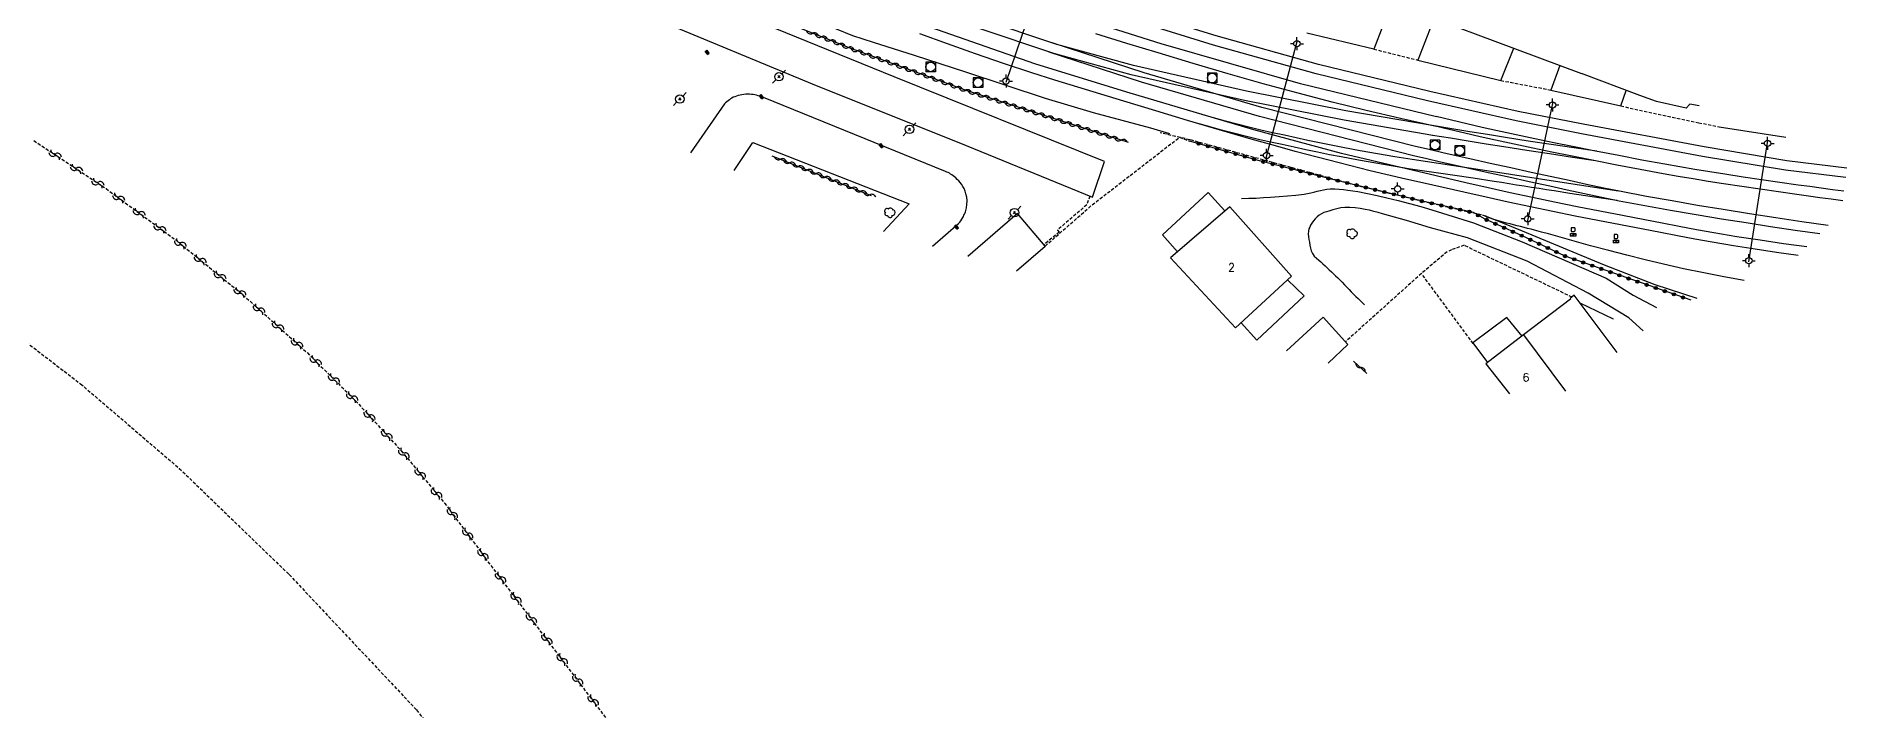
# Model space of a CAD drawing. Header units: millimetres. Extents: x 184000 to 185000, y 128098 to 129000.
# Drawn here: x 184251.4 to 184534.2, y 128708.4 to 128813.8 of the extents above; entities that cross this region are included whole.
import ezdxf
from ezdxf.enums import TextEntityAlignment as Align

# ---------------------------------------------------------------- set-up
doc = ezdxf.new("R2010")
doc.units = ezdxf.units.MM
doc.linetypes.add('DASHED', pattern=[0.75, 0.5, -0.25])
doc.layers.get('0').update_dxf_attribs({"linetype": 'CONTINUOUS'})
for name, color, linetype in [('W0001', 6, 'DASHED'), ('W0017', 7, 'CONTINUOUS'), ('W0101', 7, 'CONTINUOUS'), ('W0104', 1, 'CONTINUOUS'), ('W0112', 1, 'DASHED'), ('W0211', 2, 'CONTINUOUS'), ('W0214', 2, 'CONTINUOUS'), ('W0300', 7, 'CONTINUOUS'), ('W0310', 3, 'CONTINUOUS'), ('W0323', 7, 'CONTINUOUS'), ('W0333', 7, 'CONTINUOUS'), ('W0401', 7, 'CONTINUOUS'), ('W0420', 7, 'CONTINUOUS'), ('W0438', 7, 'CONTINUOUS'), ('W0473', 7, 'CONTINUOUS'), ('W0500', 5, 'DASHED'), ('W0610', 7, 'CONTINUOUS'), ('W0611', 7, 'CONTINUOUS'), ('W0700', 7, 'CONTINUOUS'), ('W0991', 7, 'CONTINUOUS'), ('W1102', 7, 'CONTINUOUS')]:
    doc.layers.add(name, color=color, linetype=linetype)
doc.styles.get("Standard").update_dxf_attribs({"font": 'romans.shx', "width": 0.85})

# ---------------------------------------------------------------- blocks, each defined once
blk = doc.blocks.new('T610')
for p, q in [((-0.500001, 0), (-1.000002, 0)), ((0, 0.500001), (0, 1.000002)), ((0.500001, 0), (1.000002, 0)), ((0, -0.500001), (0, -1.000002))]:
    blk.add_line(p, q)
blk.add_ellipse((0, 0), major_axis=(-0.353554, 0.353554), ratio=1, start_param=3.926990817, end_param=10.2101761242)
blk = doc.blocks.new('T438')
for p, q in [((-0.4, 0.2), (0.4, 0.2)), ((-0.4, -0.2), (-0.4, 0.2)), ((0.15, 1.1), (-0.3, 1.1)), ((-0.3, 1.1), (-0.3, 0.5)), ((-0.3, 0.5), (0.15, 0.5)), ((0.3, 0.65), (0.3, 0.95)), ((0.4, 0.2), (0.4, -0.2))]:
    blk.add_line(p, q)
at = {"flags": 128}
for points in [[(-0.4, -0.2), (0.4, 0.2)], [(0.4, -0.2), (-0.4, -0.2)]]:
    blk.add_lwpolyline(points, dxfattribs=at)
for centre, major_axis, start_param, end_param in [((0.15, 0.95), (0.106, -0.106), 0.785398, 2.356194), ((0.15, 0.65), (0.106, 0.106), 3.926991, 5.497787)]:
    blk.add_ellipse(centre, major_axis=major_axis, ratio=1, start_param=start_param, end_param=end_param)
blk = doc.blocks.new('T420')
for p, q in [((0.75, 0.75), (-0.75, 0.75)), ((-0.75, 0.75), (-0.75, -0.75)), ((0.75, 0.75), (0.75, -0.75)), ((0.75, -0.75), (-0.75, -0.75))]:
    blk.add_line(p, q)
blk.add_ellipse((0, 0), major_axis=(-0.53, 0.53), ratio=1, start_param=3.926991, end_param=10.210176)
blk = doc.blocks.new('T300')
for p, q in [((-0.8, 0.51), (-0.86, 0.34)), ((-0.86, 0.34), (-0.86, 0.17)), ((-0.86, 0.17), (-0.74, 0.06)), ((-0.69, 0.63), (-0.8, 0.51)), ((-0.8, -0.06), (-0.74, 0.06)), ((-0.74, 0.06), (-0.69, 0.11)), ((-0.57, 0.69), (-0.69, 0.63)), ((-0.46, 0.69), (-0.57, 0.69)), ((-0.29, 0.63), (-0.46, 0.69)), ((-0.29, 0.63), (-0.17, 0.74)), ((-0.23, 0.57), (-0.29, 0.63)), ((-0.17, 0.74), (-0.06, 0.8)), ((-0.06, 0.8), (0.06, 0.8)), ((0.06, 0.8), (0.23, 0.74)), ((0.23, 0.74), (0.34, 0.63)), ((0.34, 0.63), (0.4, 0.51)), ((0.46, 0.46), (0.34, 0.46)), ((0.4, 0.51), (0.4, 0.46)), ((0.57, 0.4), (0.46, 0.46)), ((0.57, 0.4), (0.69, 0.29)), ((0.69, 0.29), (0.74, 0.17)), ((0.74, 0.06), (0.69, -0.17)), ((0.74, 0.17), (0.74, 0.06)), ((-0.8, -0.17), (-0.8, -0.06)), ((-0.8, -0.23), (-0.8, -0.17)), ((-0.74, -0.34), (-0.8, -0.23)), ((-0.69, -0.4), (-0.74, -0.34)), ((-0.51, -0.46), (-0.69, -0.4)), ((-0.4, -0.46), (-0.51, -0.46)), ((-0.4, -0.46), (-0.34, -0.46)), ((-0.34, -0.46), (-0.34, -0.4)), ((-0.34, -0.51), (-0.34, -0.46)), ((-0.29, -0.63), (-0.34, -0.51)), ((-0.17, -0.74), (-0.29, -0.63)), ((-0.06, -0.8), (-0.17, -0.74)), ((0.06, -0.8), (-0.06, -0.8)), ((0.17, -0.74), (0.06, -0.8)), ((0.23, -0.69), (0.17, -0.74)), ((0.29, -0.46), (0.23, -0.46)), ((0.29, -0.63), (0.23, -0.69)), ((0.46, -0.4), (0.29, -0.46)), ((0.34, -0.51), (0.29, -0.63)), ((0.34, -0.51), (0.34, -0.46)), ((0.57, -0.34), (0.46, -0.4)), ((0.63, -0.29), (0.57, -0.34)), ((0.69, -0.17), (0.63, -0.29))]:
    blk.add_line(p, q)
blk = doc.blocks.new('T473')
for p, q in [((-0.166667, 0.166667), (0.166667, -0.166667)), ((-0.166667, -0.166667), (0.166667, 0.166667)), ((0.500001, 0.500001), (1.000002, 1.000002)), ((-1.000002, -1.000002), (-0.500001, -0.500001))]:
    blk.add_line(p, q)
blk.add_ellipse((0, 0), major_axis=(0.471405, 0.471405), ratio=1, start_param=5.4977871438, end_param=11.780972451)
blk = doc.blocks.new('T401')
for p, q in [((-0.3, 0.3), (0, 0.3)), ((-0.3, -0.25), (-0.3, 0.3)), ((-0.3, 0.15), (0, 0.15)), ((-0.3, 0), (0, 0)), ((0, 0.3), (0, -0.25)), ((-0.3, -0.15), (0, -0.15)), ((-0.3, -0.25), (-0.3, -0.3)), ((-0.3, -0.3), (0, -0.3)), ((0, -0.3), (0, -0.25))]:
    blk.add_line(p, q)
blk = doc.blocks.new('t323o')
at = {"color": 0, "linetype": 'Continuous'}
for radius in [0.25, 0.15]:
    blk.add_circle((0, 0), radius, dxfattribs=at)
blk = doc.blocks.new('t310o')
at = {"color": 0, "linetype": 'Continuous'}
for centre, start, end in [((-0.5, 0.38), 216.8699, 323.1304), ((0.5, -0.37), 36.8699, 143.1303)]:
    blk.add_arc(centre, 0.625, start, end, dxfattribs=at)
blk = doc.blocks.new('t500o')
at = {"color": 0, "linetype": 'Continuous'}
for centre, start, end in [((-0.5, 0.625), 216.8699, 323.1301), ((0.5, -0.125), 36.8699, 143.1301), ((0.5, -0.625), 36.8699, 143.1301), ((-0.5, 0.125), 216.8699, 323.1301)]:
    blk.add_arc(centre, 0.625, start, end, dxfattribs=at)

msp = doc.modelspace()

# ---------------------------------------------------------------- linework, layer by layer
at = {"layer": 'W0001'}
msp.add_lwpolyline([(184057.95, 128845.31), (184083.97, 128840.2), (184096.81, 128837.98), (184110.08, 128834.39), (184131.66, 128828.58), (184151.21, 128821.55), (184159.83, 128818.23), (184182.62, 128808.08), (184202.18, 128797.23), (184220.99, 128786.51), (184238.52, 128774.65), (184258.32, 128759.45), (184273.74, 128746.24), (184290.9, 128729.66), (184310.79, 128708.5), (184331.6, 128681.37), (184338.91, 128671)], dxfattribs=at)
at = {"layer": 'W0017'}
for points in [[(184364.96, 128804.19), (184364.7, 128804.29), (184364.43, 128804.37), (184364.17, 128804.45), (184363.9, 128804.52), (184363.63, 128804.58), (184363.36, 128804.63), (184363.09, 128804.67), (184362.82, 128804.69), (184362.52, 128804.69), (184362.22, 128804.68), (184361.92, 128804.65), (184361.62, 128804.6), (184361.34, 128804.55), (184361.05, 128804.49), (184360.77, 128804.41), (184360.49, 128804.31), (184360.27, 128804.21), (184360.06, 128804.1), (184359.85, 128803.97), (184359.65, 128803.84), (184359.45, 128803.68), (184359.25, 128803.52), (184359.06, 128803.35), (184358.89, 128803.18)], [(184358.89, 128803.18), (184353.57, 128795.56)], [(184393.39, 128792.61), (184364.96, 128804.19)], [(184395.45, 128784.48), (184395.64, 128784.7), (184395.81, 128784.93), (184395.97, 128785.18), (184396.11, 128785.43), (184396.2, 128785.61), (184396.29, 128785.79), (184396.38, 128785.97), (184396.46, 128786.15), (184396.53, 128786.34), (184396.6, 128786.53), (184396.65, 128786.73), (184396.69, 128786.93), (184396.76, 128787.48), (184396.77, 128788.05), (184396.72, 128788.6), (184396.61, 128789.15), (184396.49, 128789.56), (184396.32, 128789.94), (184396.11, 128790.3), (184395.89, 128790.65), (184395.69, 128790.91), (184395.47, 128791.16), (184395.23, 128791.39), (184395, 128791.61), (184394.81, 128791.78), (184394.62, 128791.93), (184394.42, 128792.08), (184394.21, 128792.22), (184394.02, 128792.34), (184393.81, 128792.44), (184393.6, 128792.53), (184393.39, 128792.61)], [(184439.65, 128788.4), (184440.78, 128788.44), (184441.92, 128788.48), (184443.05, 128788.54), (184444.18, 128788.62), (184445.5, 128788.71), (184446.81, 128788.8), (184448.12, 128788.92), (184449.43, 128789.09), (184449.94, 128789.17), (184450.45, 128789.28), (184450.95, 128789.41), (184451.46, 128789.53), (184451.96, 128789.65), (184452.47, 128789.76), (184452.98, 128789.85), (184453.5, 128789.9), (184454.2, 128789.91), (184454.9, 128789.88), (184455.59, 128789.81), (184456.27, 128789.72), (184457.8, 128789.48), (184459.31, 128789.18), (184460.82, 128788.85), (184462.32, 128788.5), (184464.09, 128788.07), (184465.87, 128787.62), (184467.63, 128787.14), (184469.39, 128786.64)], [(184469.16, 128783.83), (184467.29, 128784.39), (184465.42, 128784.95), (184463.55, 128785.48), (184461.67, 128786.01), (184461, 128786.19), (184460.32, 128786.38), (184459.65, 128786.56), (184458.96, 128786.7), (184458.17, 128786.83), (184457.38, 128786.94), (184456.58, 128787.01), (184455.78, 128787), (184455.14, 128786.93), (184454.51, 128786.81), (184453.89, 128786.64), (184453.28, 128786.45), (184452.9, 128786.33), (184452.52, 128786.19), (184452.14, 128786.02), (184451.79, 128785.81), (184451.45, 128785.54), (184451.14, 128785.23), (184450.86, 128784.9), (184450.61, 128784.54), (184450.44, 128784.25), (184450.29, 128783.95), (184450.16, 128783.64), (184450.09, 128783.3), (184450.06, 128782.86), (184450.1, 128782.42), (184450.17, 128781.99), (184450.25, 128781.57), (184450.33, 128781.12), (184450.41, 128780.66), (184450.54, 128780.21), (184450.73, 128779.79), (184451.01, 128779.41), (184451.35, 128779.09), (184451.7, 128778.79), (184452.04, 128778.49), (184452.36, 128778.18), (184452.69, 128777.87), (184453.02, 128777.57), (184453.35, 128777.26), (184453.69, 128776.96), (184454.01, 128776.65), (184454.34, 128776.34), (184454.66, 128776.03), (184455.03, 128775.67), (184455.38, 128775.31), (184455.73, 128774.94), (184456.09, 128774.57), (184456.44, 128774.2), (184456.79, 128773.83), (184457.14, 128773.47), (184457.5, 128773.11), (184457.84, 128772.78), (184458.18, 128772.45), (184458.52, 128772.13), (184458.86, 128771.81)], [(184469.39, 128786.64), (184475.87, 128784.61), (184483.47, 128781.64), (184496.58, 128775.95), (184500.82, 128773.31), (184504.47, 128771.36)], [(184391.37, 128780.98), (184395.45, 128784.48)], [(184502.4, 128767.75), (184500.14, 128769.77), (184493.76, 128773.64), (184484.25, 128778.6), (184474.93, 128782.25), (184469.16, 128783.83)]]:
    msp.add_lwpolyline(points, dxfattribs=at)
at = {"layer": 'W0101'}
for points in [[(184454.89, 128820.77), (184454.04, 128819.36), (184456.93, 128818.34), (184458.24, 128820.86), (184476.14, 128814.14), (184492.76, 128807.91)], [(184501.88, 128804.48), (184492.76, 128807.91)], [(184511.13, 128802.86), (184509.64, 128803.12), (184509.07, 128802.51), (184504.44, 128803.58), (184501.88, 128804.48)], [(184498.29, 128764.36), (184491.62, 128773.28), (184490.99, 128772.77), (184491.02, 128772.69), (184483.71, 128767.09)], [(184483.71, 128767.09), (184477.82, 128762.59), (184481.49, 128757.9)]]:
    msp.add_lwpolyline(points, dxfattribs=at)
msp.add_lwpolyline([(184447.43, 128776.26), (184437.8, 128787.12), (184428.56, 128779.15), (184438.71, 128768.18)], close=True, dxfattribs=at)
at = {"layer": 'W0104'}
for points in [[(184347.43, 128816.73), (184372.59, 128806.31), (184396.62, 128796.66), (184416.36, 128788.62), (184418.23, 128794.18), (184385.39, 128807.4), (184349.6, 128822.01), (184348.55, 128819.45)], [(184463.11, 128819.04), (184460.31, 128811.74), (184449.86, 128814.22)], [(184469.72, 128816.56), (184467.19, 128810.02), (184480.14, 128806.84), (184482.16, 128811.88)], [(184489.35, 128809.19), (184487.94, 128805.3), (184498.87, 128802.86), (184499.74, 128805.29)], [(184514.26, 128799.6), (184524.64, 128798)], [(184437.06, 128786.49), (184434.43, 128789.32), (184427.29, 128782.71), (184429.64, 128780.08)], [(184404.68, 128786.04), (184396.88, 128779.35)], [(184404.5, 128777.1), (184408.97, 128780.98), (184404.68, 128786.04)], [(184446.82, 128775.69), (184449.42, 128773.18), (184442.05, 128766.27), (184439.58, 128768.98)], [(184497.74, 128769.56), (184497.74, 128769.56), (184492.54, 128772.05)], [(184452.41, 128769.87), (184446.69, 128764.62)], [(184453.2, 128762.69), (184456.24, 128765.61), (184452.41, 128769.87)], [(184483.46, 128766.91), (184481.1, 128769.8), (184475.76, 128765.83), (184478.08, 128762.79)]]:
    msp.add_lwpolyline(points, dxfattribs=at)
at = {"layer": 'W0112'}
for points in [[(184460.31, 128811.74), (184467.19, 128810.02)], [(184480.14, 128806.84), (184487.96, 128805.35)], [(184498.87, 128802.86), (184504.72, 128801.56), (184511.05, 128800.24), (184514.25, 128799.61)], [(184408.97, 128780.98), (184416.34, 128787.43), (184429.94, 128797.96), (184431.5, 128797.38)], [(184431.56, 128797.58), (184426.94, 128798.67)], [(184468.02, 128787.92), (184458.21, 128790.27), (184431.56, 128797.58)], [(184415.95, 128788.78), (184415.47, 128787.41), (184410.9, 128783.48), (184411.16, 128783.15), (184408.79, 128781.18)], [(184477.84, 128785.66), (184468.02, 128787.92)], [(184491.27, 128772.99), (184474.4, 128781.09), (184472.45, 128780.39), (184471.75, 128780.06), (184467.74, 128776.69)], [(184467.74, 128776.69), (184455.88, 128766.02)], [(184475.83, 128765.74), (184467.74, 128776.69)]]:
    msp.add_lwpolyline(points, dxfattribs=at)
at = {"layer": 'W0211'}
msp.add_lwpolyline([(184477.84, 128785.66), (184483.49, 128783.36), (184496.28, 128778.03), (184504.19, 128774.99), (184510.76, 128772.82)], dxfattribs=at)
at = {"layer": 'W0214'}
msp.add_lwpolyline([(184518.14, 128775.59), (184514.98, 128776.17), (184511.83, 128776.79), (184508.68, 128777.44), (184505.54, 128778.14), (184502.68, 128778.81), (184499.83, 128779.53), (184496.99, 128780.27), (184494.15, 128781.02), (184493.06, 128781.31), (184491.96, 128781.62), (184490.87, 128781.93), (184489.78, 128782.24), (184488.69, 128782.55), (184487.6, 128782.86), (184486.51, 128783.16), (184485.41, 128783.46), (184484.87, 128783.6), (184484.32, 128783.74), (184483.78, 128783.88), (184483.23, 128784.02), (184482.69, 128784.15), (184482.14, 128784.29), (184481.6, 128784.43), (184481.05, 128784.57), (184480.51, 128784.72), (184479.96, 128784.86), (184479.41, 128785.01), (184478.87, 128785.18), (184478.49, 128785.32), (184478.1, 128785.46), (184477.72, 128785.62), (184477.34, 128785.78)], dxfattribs=at)
at = {"layer": 'W0310'}
for points in [[(184421.97, 128797.15), (184396.77, 128805.21), (184378.78, 128811.77), (184361.5, 128818.65), (184350.44, 128823.32)], [(184366.26, 128795.09), (184381.8, 128788.88)], [(184457.11, 128762.99), (184459.22, 128761.09)]]:
    msp.add_lwpolyline(points, dxfattribs=at)
at = {"layer": 'W0323'}
for points in [[(184467.92, 128787.97), (184454.04, 128791.34), (184442.45, 128794.3), (184431.5, 128797.38)], [(184509.85, 128772.5), (184499.85, 128775.99), (184490.17, 128779.4), (184483.97, 128782.34), (184479.11, 128784.54), (184477.57, 128785.22), (184475.88, 128786.19), (184467.92, 128787.97)]]:
    msp.add_lwpolyline(points, dxfattribs=at)
at = {"layer": 'W0333'}
for points in [[(184327.58, 128835.81), (184353.95, 128824.28), (184371.24, 128816.99), (184378.88, 128813.89), (184382.11, 128812.82), (184388.52, 128810.8), (184396.54, 128808.21), (184408.98, 128804.08), (184416.48, 128801.84), (184425.41, 128799.42)], [(184425.41, 128799.42), (184428.37, 128798.55)], [(184360.38, 128792.77), (184363.31, 128797.15)], [(184363.31, 128797.15), (184387.74, 128787.57), (184383.71, 128783.25)]]:
    msp.add_lwpolyline(points, dxfattribs=at)
at = {"layer": 'W0500'}
for points in [[(184251.02, 128797.45), (184262.29, 128789.95), (184273.19, 128781.92), (184283.68, 128773.36), (184293.74, 128764.29), (184301.26, 128756.82), (184308.4, 128748.99), (184315.16, 128740.82), (184321.5, 128732.32)], [(184367.44, 128671), (184364.76, 128674.99), (184321.5, 128732.32)]]:
    msp.add_lwpolyline(points, dxfattribs=at)
at = {"layer": 'W0611'}
for points in [[(184402.89, 128806.57), (184409.13, 128824.94)], [(184448.36, 128813.06), (184443.42, 128794.71)], [(184484.31, 128784.68), (184488.34, 128803.51)], [(184521.82, 128797.48), (184518.85, 128778.5)]]:
    msp.add_lwpolyline(points, dxfattribs=at)
at = {"layer": 'W0700'}
for points in [[(184469.75, 128799.74), (184455.94, 128802.1), (184440.4, 128805.17), (184422.76, 128809.2), (184410.79, 128812.47), (184398.84, 128816.49), (184378.62, 128823.96), (184355.45, 128833.4), (184341.3, 128839.36)], [(184470.12, 128801.18), (184448.88, 128806.29), (184427.07, 128812.58), (184407.63, 128818.72), (184389.01, 128825.33), (184368.63, 128833.26), (184355.23, 128838.92)], [(184469.52, 128798.26), (184455.67, 128800.62), (184440.09, 128803.71), (184422.4, 128807.74), (184410.35, 128811.04), (184398.34, 128815.08), (184378.08, 128822.56), (184354.87, 128832.02), (184340.71, 128837.98)], [(184469.06, 128805.1), (184451.67, 128809.31), (184435.69, 128813.82), (184420.41, 128818.51), (184404.09, 128823.95), (184385.08, 128830.83)], [(184468.71, 128803.64), (184451.29, 128807.86), (184435.27, 128812.38), (184419.96, 128817.09), (184403.59, 128822.53), (184384.55, 128829.43)], [(184474.7, 128790.84), (184455.28, 128795.41), (184441.57, 128799.11), (184421.71, 128805.02), (184407.34, 128809.46), (184389.91, 128815.55), (184372.62, 128822.2)], [(184474.38, 128789.37), (184469.5, 128790.46), (184464.62, 128791.59), (184459.76, 128792.75), (184454.91, 128793.96), (184451.46, 128794.85), (184448.02, 128795.76), (184444.59, 128796.71), (184441.16, 128797.67), (184436.17, 128799.11), (184431.2, 128800.58), (184426.24, 128802.08), (184421.27, 128803.59), (184417.67, 128804.68), (184414.06, 128805.77), (184410.46, 128806.89), (184406.87, 128808.04), (184402.48, 128809.51), (184398.11, 128811.02), (184393.74, 128812.57), (184389.39, 128814.15)], [(184469.8, 128799.72), (184464.46, 128800.91), (184459.12, 128802.16), (184453.8, 128803.47), (184448.5, 128804.84), (184443.01, 128806.33), (184437.54, 128807.89), (184432.08, 128809.51), (184426.63, 128811.14), (184421.75, 128812.63), (184416.87, 128814.14)], [(184466.48, 128795.08), (184442.43, 128801.19), (184424.01, 128806.59), (184409.58, 128811.28)], [(184466.83, 128796.54), (184442.82, 128802.63), (184424.45, 128808.02), (184410.06, 128812.7)], [(184534.18, 128793.15), (184524.83, 128794.31), (184511.92, 128796.45), (184493.02, 128799.99), (184482.86, 128802), (184469.06, 128805.1)], [(184534.02, 128791.66), (184524.62, 128792.83), (184511.65, 128794.97), (184492.74, 128798.52), (184482.55, 128800.53), (184468.71, 128803.64)], [(184466.04, 128793.01), (184463.33, 128793.44), (184460.62, 128793.9), (184457.91, 128794.38), (184455.21, 128794.89), (184453.37, 128795.25), (184451.53, 128795.63), (184449.7, 128796.02), (184447.86, 128796.41), (184446, 128796.82), (184444.15, 128797.22), (184442.29, 128797.64), (184440.44, 128798.09), (184438.58, 128798.55), (184436.73, 128799.03), (184434.88, 128799.54), (184433.04, 128800.06)], [(184466.27, 128794.49), (184463.57, 128794.92), (184460.87, 128795.38), (184458.18, 128795.86), (184455.49, 128796.36), (184453.66, 128796.72), (184451.83, 128797.1), (184450.01, 128797.48), (184448.18, 128797.88), (184446.33, 128798.28), (184444.48, 128798.68), (184442.64, 128799.1), (184440.8, 128799.54), (184438.95, 128800), (184437.12, 128800.48), (184435.28, 128800.98), (184433.45, 128801.5)], [(184533.55, 128788.06), (184531.76, 128788.29), (184529.97, 128788.53), (184528.18, 128788.77), (184526.39, 128789.02), (184523.52, 128789.43), (184520.65, 128789.84), (184517.77, 128790.26), (184514.9, 128790.69), (184512.55, 128791.07), (184510.21, 128791.46), (184507.86, 128791.86), (184505.51, 128792.27), (184501.89, 128792.94), (184498.27, 128793.63), (184494.65, 128794.34), (184491.03, 128795.06), (184488.1, 128795.66), (184485.16, 128796.26), (184482.23, 128796.87), (184479.31, 128797.5), (184476.9, 128798.04), (184474.5, 128798.59), (184472.09, 128799.16), (184469.69, 128799.74)], [(184495.14, 128795.78), (184491.56, 128796.3), (184487.99, 128796.84), (184484.42, 128797.38), (184480.85, 128797.94), (184478.07, 128798.38), (184475.29, 128798.83), (184472.51, 128799.29), (184469.73, 128799.75)], [(184533.74, 128789.55), (184531.96, 128789.78), (184530.17, 128790.02), (184528.39, 128790.26), (184526.6, 128790.51), (184523.73, 128790.91), (184520.87, 128791.32), (184518, 128791.74), (184515.14, 128792.18), (184512.79, 128792.55), (184510.45, 128792.93), (184508.12, 128793.33), (184505.78, 128793.75), (184502.16, 128794.41), (184498.55, 128795.11), (184494.93, 128795.81), (184491.33, 128796.53), (184488.4, 128797.12), (184485.47, 128797.72), (184482.55, 128798.34), (184479.63, 128798.97), (184477.23, 128799.51), (184474.84, 128800.06), (184472.44, 128800.62), (184470.05, 128801.2)], [(184531.28, 128784.19), (184527.17, 128784.77), (184523.07, 128785.38), (184518.97, 128786.01), (184514.88, 128786.67), (184510.88, 128787.33), (184506.89, 128788.02), (184502.9, 128788.73), (184498.92, 128789.48), (184496.21, 128790.03), (184493.51, 128790.6), (184490.81, 128791.19), (184488.1, 128791.78), (184484.9, 128792.48), (184481.69, 128793.18), (184478.49, 128793.89), (184475.29, 128794.6), (184473.17, 128795.08), (184471.06, 128795.56), (184468.94, 128796.05), (184466.83, 128796.54)], [(184494.92, 128794.29), (184491.34, 128794.82), (184487.76, 128795.36), (184484.19, 128795.9), (184480.62, 128796.46), (184477.83, 128796.9), (184475.05, 128797.35), (184472.26, 128797.81), (184469.48, 128798.27)], [(184498.52, 128789.57), (184488.68, 128791.07), (184479.33, 128792.54), (184466.27, 128794.49)], [(184529.95, 128782.86), (184526.11, 128783.41), (184522.28, 128783.98), (184518.46, 128784.58), (184514.63, 128785.19), (184510.63, 128785.86), (184506.63, 128786.54), (184502.63, 128787.26), (184498.64, 128788.01), (184495.92, 128788.56), (184493.21, 128789.13), (184490.5, 128789.72), (184487.79, 128790.31), (184484.58, 128791.01), (184481.37, 128791.71), (184478.17, 128792.42), (184474.96, 128793.14), (184472.84, 128793.62), (184470.72, 128794.1), (184468.6, 128794.59), (184466.48, 128795.08)], [(184498.3, 128788.08), (184495.84, 128788.45), (184493.37, 128788.83), (184490.91, 128789.2), (184488.45, 128789.58), (184487.29, 128789.77), (184486.12, 128789.95), (184484.95, 128790.14), (184483.78, 128790.32), (184482.61, 128790.51), (184481.44, 128790.7), (184480.27, 128790.88), (184479.1, 128791.06), (184475.84, 128791.56), (184472.58, 128792.05), (184469.32, 128792.53), (184466.06, 128793.01)], [(184527.92, 128780.83), (184524.28, 128781.33), (184520.65, 128781.87), (184517.02, 128782.44), (184513.39, 128783.04), (184510.7, 128783.52), (184508.02, 128784.04), (184505.34, 128784.56), (184502.65, 128785.09), (184499.13, 128785.76), (184495.6, 128786.43), (184492.07, 128787.12), (184488.55, 128787.83), (184485.08, 128788.55), (184481.62, 128789.3), (184478.16, 128790.06), (184474.7, 128790.84)], [(184526.59, 128779.5), (184523.22, 128779.97), (184519.85, 128780.47), (184516.49, 128781), (184513.14, 128781.57), (184510.44, 128782.05), (184507.75, 128782.56), (184505.06, 128783.09), (184502.37, 128783.61), (184498.84, 128784.29), (184495.31, 128784.96), (184491.77, 128785.65), (184488.25, 128786.36), (184484.77, 128787.09), (184481.3, 128787.83), (184477.83, 128788.59), (184474.36, 128789.38)]]:
    msp.add_lwpolyline(points, dxfattribs=at)
at = {"layer": 'W1102'}
msp.add_lwpolyline([(184483.71, 128767.09), (184490.26, 128758.28)], dxfattribs=at)

# ---------------------------------------------------------------- block references
at = {"layer": 'W0300'}
for p in [(184384.76, 128786.16), (184456.95, 128782.88)]:
    msp.add_blockref('T300', p, dxfattribs=at)
at = {"layer": 'W0310'}
for p, rotation in [((184372.64, 128814.21), 158.2746683272499), ((184374.03, 128813.66), 158.2746683272499), ((184375.43, 128813.1), 158.2746683272499), ((184376.82, 128812.55), 158.2746683272499), ((184378.22, 128811.99), 158.2746683272499), ((184379.62, 128811.46), 159.9752245712689), ((184381.03, 128810.95), 159.9752245712689), ((184382.44, 128810.44), 159.9752245712689), ((184383.85, 128809.92), 159.9752245712689), ((184385.26, 128809.41), 159.9752245712689), ((184386.66, 128808.89), 159.9752245712689), ((184388.07, 128808.38), 159.9752245712689), ((184389.48, 128807.87), 159.9752245712689), ((184390.89, 128807.35), 159.9752245712689), ((184392.3, 128806.84), 159.9752245712689), ((184393.71, 128806.33), 159.9752245712689), ((184395.12, 128805.81), 159.9752245712689), ((184396.53, 128805.3), 159.9752245712689), ((184397.96, 128804.83), 162.2702575920027), ((184399.38, 128804.38), 162.2702575920027), ((184400.81, 128803.92), 162.2702575920027), ((184402.24, 128803.46), 162.2702575920027), ((184403.67, 128803.01), 162.2702575920027), ((184405.1, 128802.55), 162.2702575920027), ((184406.53, 128802.09), 162.2702575920027), ((184407.96, 128801.64), 162.2702575920027), ((184409.39, 128801.18), 162.2702575920027), ((184410.81, 128800.72), 162.2702575920027), ((184412.24, 128800.27), 162.2702575920027), ((184413.67, 128799.81), 162.2702575920027), ((184415.1, 128799.35), 162.2702575920027), ((184416.53, 128798.89), 162.2702575920027), ((184417.96, 128798.44), 162.2702575920027), ((184419.39, 128797.98), 162.2702575920027), ((184420.82, 128797.52), 162.2702575920027), ((184367.65, 128794.53), 338.205584316864), ((184369.05, 128793.98), 338.205584316864), ((184370.44, 128793.42), 338.205584316864), ((184371.83, 128792.86), 338.205584316864), ((184373.22, 128792.31), 338.205584316864), ((184374.62, 128791.75), 338.205584316864), ((184376.01, 128791.19), 338.205584316864), ((184377.4, 128790.63), 338.205584316864), ((184378.8, 128790.08), 338.205584316864), ((184380.19, 128789.52), 338.205584316864), ((184381.58, 128788.96), 338.205584316864), ((184458.23, 128761.98), 317.9711306574699)]:
    msp.add_blockref('t310o', p, dxfattribs=dict(at, rotation=rotation))
at = {"layer": 'W0323'}
for p, rotation in [((184432.94, 128796.97), 164.3119684565419), ((184434.38, 128796.56), 164.3119684565419), ((184435.83, 128796.16), 164.3119684565419), ((184437.27, 128795.75), 164.3119684565419), ((184438.72, 128795.35), 164.3119684565419), ((184440.16, 128794.94), 164.3119684565419), ((184441.6, 128794.54), 164.3119684565419), ((184443.05, 128794.14), 165.658327488886), ((184444.51, 128793.77), 165.658327488886), ((184445.96, 128793.4), 165.658327488886), ((184447.41, 128793.03), 165.658327488886), ((184448.87, 128792.66), 165.658327488886), ((184450.32, 128792.29), 165.658327488886), ((184451.77, 128791.92), 165.658327488886), ((184453.23, 128791.54), 165.658327488886), ((184454.68, 128791.18), 166.3744231009281), ((184456.14, 128790.83), 166.3744231009281), ((184457.6, 128790.47), 166.3744231009281), ((184459.05, 128790.12), 166.3744231009281), ((184460.51, 128789.77), 166.3744231009281), ((184461.97, 128789.41), 166.3744231009281), ((184463.43, 128789.06), 166.3744231009281), ((184464.89, 128788.71), 166.3744231009281), ((184466.34, 128788.35), 166.3744231009281), ((184467.8, 128788), 166.3744231009281), ((184469.38, 128787.64), 167.3881461538332), ((184470.85, 128787.32), 167.3881461538332), ((184472.31, 128786.99), 167.3881461538332), ((184473.77, 128786.66), 167.3881461538332), ((184475.24, 128786.33), 167.3881461538332), ((184476.61, 128785.77), 150.2770040266198), ((184477.93, 128785.06), 155.8683650416117), ((184479.3, 128784.45), 155.6689282741744), ((184480.67, 128783.83), 155.6689282741744), ((184482.03, 128783.21), 155.6689282741744), ((184483.4, 128782.59), 155.6689282741744), ((184484.76, 128781.96), 154.6597811573922), ((184486.12, 128781.32), 154.6597811573922), ((184487.47, 128780.68), 154.6597811573922), ((184488.83, 128780.04), 154.6597811573922), ((184490.18, 128779.4), 160.5695626103647), ((184491.6, 128778.9), 160.5695626103647), ((184493.01, 128778.4), 160.5695626103647), ((184494.43, 128777.9), 160.5695626103647), ((184495.84, 128777.4), 160.5695626103647), ((184497.26, 128776.9), 160.5695626103647), ((184498.67, 128776.4), 160.5695626103647), ((184500.09, 128775.9), 160.7942428433522), ((184501.5, 128775.41), 160.7942428433522), ((184502.92, 128774.92), 160.7942428433522), ((184504.34, 128774.42), 160.7942428433522), ((184505.75, 128773.93), 160.7942428433522), ((184507.17, 128773.44), 160.7942428433522), ((184508.59, 128772.94), 160.7942428433522)]:
    msp.add_blockref('t323o', p, dxfattribs=dict(at, rotation=rotation))
at = {"layer": 'W0401'}
for p, rotation in [((184356.3, 128811.32), 38.77849827786144), ((184364.77, 128804.4), 38.71019638616131), ((184383.46, 128796.75), 39.49870074470427), ((184395.23, 128784.04), 38.86352047264976)]:
    msp.add_blockref('T401', p, dxfattribs=dict(at, rotation=rotation))
at = {"layer": 'W0420'}
for p in [(184391.09, 128808.96), (184398.5, 128806.51), (184435.06, 128807.24), (184469.86, 128796.74), (184473.71, 128795.88)]:
    msp.add_blockref('T420', p, dxfattribs=at)
at = {"layer": 'W0438'}
for p in [(184491.45, 128782.74), (184498.12, 128781.67)]:
    msp.add_blockref('T438', p, dxfattribs=at)
at = {"layer": 'W0473'}
for p in [(184367.4, 128807.43), (184351.91, 128803.94), (184387.79, 128799.21), (184404.19, 128786.19)]:
    msp.add_blockref('T473', p, dxfattribs=at)
at = {"layer": 'W0500'}
for p, rotation in [((184254.35, 128795.23), 326.3964870594806), ((184257.68, 128793.02), 326.3964870594806), ((184261.01, 128790.8), 326.3964870594806), ((184264.27, 128788.49), 323.5917711517531), ((184267.49, 128786.12), 323.5917711517531), ((184270.71, 128783.74), 323.5917711517531), ((184273.9, 128781.33), 320.7870564219583), ((184277, 128778.81), 320.7870564219583), ((184280.1, 128776.28), 320.7870564219583), ((184283.2, 128773.75), 320.7870564219583), ((184286.19, 128771.09), 317.9823428700759), ((184289.16, 128768.42), 317.9823428700759), ((184292.13, 128765.74), 317.9823428700759), ((184295.04, 128763), 315.1776292327113), ((184297.88, 128760.18), 315.1776292327113), ((184300.72, 128757.36), 315.1776292327113), ((184303.44, 128754.43), 312.3729138698947), ((184306.14, 128751.47), 312.3729138698947), ((184308.81, 128748.5), 309.568195724929), ((184311.36, 128745.41), 309.568195724929), ((184313.91, 128742.33), 309.568195724929), ((184316.38, 128739.18), 306.7634747979038), ((184318.77, 128735.98), 306.7634747979038), ((184321.16, 128732.78), 306.7634747979038), ((184323.91, 128729.13), 127.0367918718273), ((184326.32, 128725.94), 127.0367918718273), ((184328.73, 128722.74), 127.0367918718273), ((184331.14, 128719.55), 127.0367918718273), ((184333.55, 128716.36), 127.0367918718273), ((184335.96, 128713.16), 127.0367918718273), ((184338.37, 128709.97), 127.0367918718273)]:
    msp.add_blockref('t500o', p, dxfattribs=dict(at, rotation=rotation))
at = {"layer": 'W0610'}
for p in [(184448.3, 128812.59), (184402.86, 128806.75), (184488.22, 128803.01), (184443.56, 128795.14), (184521.81, 128797.02), (184464.03, 128789.9), (184484.34, 128785.22), (184518.89, 128778.69)]:
    msp.add_blockref('T610', p, dxfattribs=at)

# ---------------------------------------------------------------- texts
at = {"layer": 'W0991'}
for s, p in [('2', (184438.07, 128777.65)), ('6', (184484.07, 128760.46))]:
    msp.add_text(s, height=1.25, dxfattribs=at).set_placement(p, align=Align.MIDDLE_CENTER)

doc.saveas('drawing.dxf')
